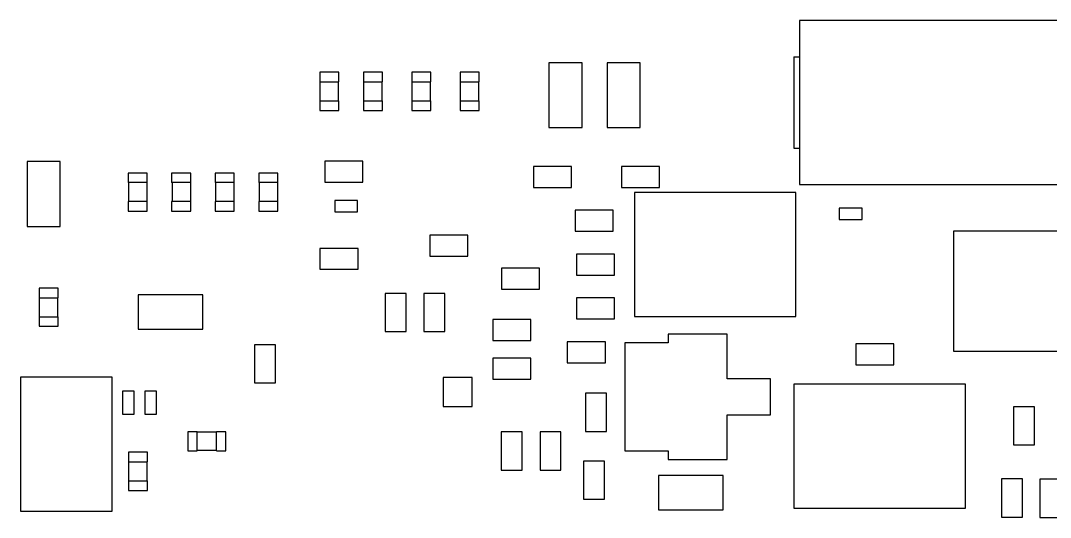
# Model space of a CAD drawing. Header units: millimetres. Extents: x 0 to 895, y 0 to 297.
# Drawn here: x 521.6 to 548.62, y 204.27 to 217.3 of the extents above; entities that cross this region are included whole.
import ezdxf

# ---------------------------------------------------------------- set-up
doc = ezdxf.new("R2010")
doc.units = ezdxf.units.MM

msp = doc.modelspace()

# ---------------------------------------------------------------- linework, layer by layer
at = {"color": 7, "linetype": 'Continuous', "lineweight": 25}
for p, q in [((542.038, 217.301), (542.038, 213.001)), ((549.038, 217.301), (542.038, 217.301)), ((535.465, 216.192), (535.465, 214.493)), ((536.335, 216.192), (535.465, 216.192)), ((536.335, 214.493), (536.335, 216.192)), ((536.989, 216.192), (536.989, 214.493)), ((537.859, 216.192), (536.989, 216.192)), ((537.859, 214.493), (537.859, 216.192)), ((541.888, 216.351), (541.888, 213.951)), ((541.888, 216.351), (542.038, 216.351)), ((529.452, 215.944), (529.452, 215.694)), ((529.952, 215.944), (529.452, 215.944)), ((529.952, 215.694), (529.952, 215.944)), ((530.595, 215.944), (530.595, 215.694)), ((531.095, 215.944), (530.595, 215.944)), ((531.095, 215.694), (531.095, 215.944)), ((531.865, 215.944), (531.865, 215.694)), ((532.365, 215.944), (531.865, 215.944)), ((532.365, 215.694), (532.365, 215.944)), ((533.135, 215.944), (533.135, 215.694)), ((533.635, 215.944), (533.135, 215.944)), ((533.635, 215.694), (533.635, 215.944)), ((529.452, 215.694), (529.952, 215.694)), ((529.462, 215.194), (529.462, 215.694)), ((529.942, 215.194), (529.942, 215.694)), ((530.595, 215.694), (531.095, 215.694)), ((530.605, 215.194), (530.605, 215.694)), ((531.085, 215.194), (531.085, 215.694)), ((531.865, 215.694), (532.365, 215.694)), ((531.875, 215.194), (531.875, 215.694)), ((532.355, 215.194), (532.355, 215.694)), ((533.135, 215.694), (533.635, 215.694)), ((533.145, 215.194), (533.145, 215.694)), ((533.625, 215.194), (533.625, 215.694)), ((529.452, 215.194), (529.452, 214.944)), ((529.452, 215.194), (529.952, 215.194)), ((529.952, 214.944), (529.952, 215.194)), ((530.595, 215.194), (530.595, 214.944)), ((530.595, 215.194), (531.095, 215.194)), ((531.095, 214.944), (531.095, 215.194)), ((531.865, 215.194), (531.865, 214.944)), ((531.865, 215.194), (532.365, 215.194)), ((532.365, 214.944), (532.365, 215.194)), ((533.135, 215.194), (533.135, 214.944)), ((533.135, 215.194), (533.635, 215.194)), ((533.635, 214.944), (533.635, 215.194)), ((529.452, 214.944), (529.952, 214.944)), ((530.595, 214.944), (531.095, 214.944)), ((531.865, 214.944), (532.365, 214.944)), ((533.135, 214.944), (533.635, 214.944)), ((535.465, 214.493), (536.335, 214.493)), ((536.989, 214.493), (537.859, 214.493)), ((541.888, 213.951), (542.038, 213.951)), ((521.774, 213.602), (521.774, 211.902)), ((522.644, 213.602), (521.774, 213.602)), ((522.644, 211.902), (522.644, 213.602)), ((529.583, 213.611), (529.583, 213.061)), ((530.583, 213.611), (529.583, 213.611)), ((530.583, 213.061), (530.583, 213.611)), ((535.055, 213.471), (535.055, 212.92)), ((536.056, 213.471), (535.055, 213.471)), ((536.056, 212.92), (536.056, 213.471)), ((537.367, 213.471), (537.367, 212.92)), ((538.367, 213.471), (537.367, 213.471)), ((538.367, 212.92), (538.367, 213.471)), ((524.923, 213.302), (524.423, 213.302)), ((524.423, 213.302), (524.423, 213.052)), ((524.923, 213.052), (524.923, 213.302)), ((526.066, 213.302), (525.566, 213.302)), ((525.566, 213.302), (525.566, 213.052)), ((526.066, 213.052), (526.066, 213.302)), ((526.709, 213.302), (526.709, 213.052)), ((527.209, 213.302), (526.709, 213.302)), ((527.209, 213.052), (527.209, 213.302)), ((528.352, 213.302), (527.852, 213.302)), ((527.852, 213.302), (527.852, 213.052)), ((528.352, 213.052), (528.352, 213.302)), ((524.923, 213.052), (524.423, 213.052)), ((524.433, 213.052), (524.433, 212.552)), ((524.913, 213.052), (524.913, 212.552)), ((526.066, 213.052), (525.566, 213.052)), ((525.576, 213.052), (525.576, 212.552)), ((526.056, 213.052), (526.056, 212.552)), ((527.209, 213.052), (526.709, 213.052)), ((526.719, 213.052), (526.719, 212.552)), ((527.199, 213.052), (527.199, 212.552)), ((528.352, 213.052), (527.852, 213.052)), ((527.862, 213.052), (527.862, 212.552)), ((528.342, 213.052), (528.342, 212.552)), ((529.583, 213.061), (530.583, 213.061)), ((535.055, 212.92), (536.056, 212.92)), ((537.367, 212.92), (538.367, 212.92)), ((542.038, 213.001), (549.038, 213.001)), ((537.708, 212.791), (537.708, 209.536)), ((541.938, 212.791), (537.708, 212.791)), ((541.938, 209.536), (541.938, 212.791)), ((524.423, 212.552), (524.423, 212.302)), ((524.923, 212.552), (524.423, 212.552)), ((524.923, 212.302), (524.923, 212.552)), ((525.566, 212.552), (525.566, 212.302)), ((526.066, 212.552), (525.566, 212.552)), ((526.066, 212.302), (526.066, 212.552)), ((526.709, 212.552), (526.709, 212.302)), ((527.209, 212.552), (526.709, 212.552)), ((527.209, 212.302), (527.209, 212.552)), ((527.852, 212.552), (527.852, 212.302)), ((528.352, 212.552), (527.852, 212.552)), ((528.352, 212.302), (528.352, 212.552)), ((529.845, 212.584), (529.845, 212.283)), ((530.445, 212.584), (529.845, 212.584)), ((530.445, 212.283), (530.445, 212.584)), ((543.079, 212.38), (543.079, 212.08)), ((543.679, 212.38), (543.079, 212.38)), ((543.679, 212.08), (543.679, 212.38)), ((524.423, 212.302), (524.923, 212.302)), ((525.566, 212.302), (526.066, 212.302)), ((526.709, 212.302), (527.209, 212.302)), ((527.852, 212.302), (528.352, 212.302)), ((529.845, 212.283), (530.445, 212.283)), ((536.148, 212.328), (536.148, 211.777)), ((537.148, 212.328), (536.148, 212.328)), ((537.148, 211.777), (537.148, 212.328)), ((521.774, 211.902), (522.644, 211.902)), ((543.079, 212.08), (543.679, 212.08)), ((532.338, 211.667), (532.338, 211.117)), ((533.338, 211.667), (532.338, 211.667)), ((533.338, 211.117), (533.338, 211.667)), ((536.148, 211.777), (537.148, 211.777)), ((546.076, 211.773), (546.076, 208.623)), ((550.079, 211.773), (546.076, 211.773)), ((529.456, 211.325), (529.456, 210.775)), ((530.456, 211.325), (529.456, 211.325)), ((530.456, 210.775), (530.456, 211.325)), ((532.338, 211.117), (533.338, 211.117)), ((536.187, 211.173), (536.187, 210.622)), ((537.187, 211.173), (536.187, 211.173)), ((537.187, 210.622), (537.187, 211.173)), ((529.456, 210.775), (530.456, 210.775)), ((534.217, 210.804), (534.217, 210.253)), ((535.217, 210.804), (534.217, 210.804)), ((535.217, 210.253), (535.217, 210.804)), ((536.187, 210.622), (537.187, 210.622)), ((522.086, 210.28), (522.086, 210.03)), ((522.586, 210.28), (522.086, 210.28)), ((522.586, 210.03), (522.586, 210.28)), ((534.217, 210.253), (535.217, 210.253)), ((522.086, 210.03), (522.586, 210.03)), ((522.096, 209.53), (522.096, 210.03)), ((522.576, 209.53), (522.576, 210.03)), ((524.687, 210.103), (524.687, 209.203)), ((526.387, 210.103), (524.687, 210.103)), ((526.387, 209.203), (526.387, 210.103)), ((531.166, 210.14), (531.166, 209.139)), ((531.716, 210.14), (531.166, 210.14)), ((531.716, 209.139), (531.716, 210.14)), ((532.732, 210.14), (532.182, 210.14)), ((532.182, 210.14), (532.182, 209.139)), ((532.732, 209.139), (532.732, 210.14)), ((536.187, 210.03), (536.187, 209.479)), ((537.187, 210.03), (536.187, 210.03)), ((537.187, 209.479), (537.187, 210.03)), ((522.086, 209.53), (522.086, 209.28)), ((522.086, 209.53), (522.586, 209.53)), ((522.586, 209.28), (522.586, 209.53)), ((533.989, 209.457), (533.989, 208.907)), ((534.989, 209.457), (533.989, 209.457)), ((534.989, 208.907), (534.989, 209.457)), ((536.187, 209.479), (537.187, 209.479)), ((537.708, 209.536), (541.938, 209.536)), ((522.086, 209.28), (522.586, 209.28)), ((524.687, 209.203), (526.387, 209.203)), ((531.166, 209.139), (531.716, 209.139)), ((532.182, 209.139), (532.732, 209.139)), ((533.989, 208.907), (534.989, 208.907)), ((535.944, 208.873), (535.944, 208.323)), ((536.945, 208.873), (535.944, 208.873)), ((536.945, 208.323), (536.945, 208.873)), ((537.453, 208.849), (537.453, 206.01)), ((538.589, 208.849), (537.453, 208.849)), ((538.589, 209.077), (538.589, 208.849)), ((540.142, 209.077), (538.589, 209.077)), ((540.142, 207.9), (540.142, 209.077)), ((527.737, 208.793), (527.737, 207.793)), ((528.287, 208.793), (527.737, 208.793)), ((528.287, 207.793), (528.287, 208.793)), ((543.514, 208.822), (543.514, 208.272)), ((544.514, 208.822), (543.514, 208.822)), ((544.514, 208.272), (544.514, 208.822)), ((546.076, 208.623), (550.079, 208.623)), ((533.989, 208.441), (533.989, 207.891)), ((534.989, 208.441), (533.989, 208.441)), ((534.989, 207.891), (534.989, 208.441)), ((535.944, 208.323), (536.945, 208.323)), ((543.514, 208.272), (544.514, 208.272)), ((521.603, 207.944), (521.603, 204.426)), ((524.007, 207.944), (521.603, 207.944)), ((524.007, 204.426), (524.007, 207.944)), ((527.737, 207.793), (528.287, 207.793)), ((532.685, 207.938), (532.685, 207.176)), ((533.447, 207.938), (532.685, 207.938)), ((533.447, 207.176), (533.447, 207.938)), ((533.989, 207.891), (534.989, 207.891)), ((541.278, 207.9), (540.142, 207.9)), ((541.278, 206.96), (541.278, 207.9)), ((541.892, 207.761), (541.892, 204.507)), ((546.389, 207.761), (541.892, 207.761)), ((546.389, 204.507), (546.389, 207.761)), ((524.28, 207.577), (524.28, 206.977)), ((524.58, 207.577), (524.28, 207.577)), ((524.58, 206.977), (524.58, 207.577)), ((524.864, 207.577), (524.864, 206.977)), ((525.165, 207.577), (524.864, 207.577)), ((525.165, 206.977), (525.165, 207.577)), ((536.423, 207.523), (536.423, 206.523)), ((536.974, 207.523), (536.423, 207.523)), ((536.974, 206.523), (536.974, 207.523)), ((524.28, 206.977), (524.58, 206.977)), ((524.864, 206.977), (525.165, 206.977)), ((532.685, 207.176), (533.447, 207.176)), ((540.142, 205.783), (540.142, 206.96)), ((540.142, 206.96), (541.278, 206.96)), ((547.65, 207.168), (547.65, 206.168)), ((548.2, 207.168), (547.65, 207.168)), ((548.2, 206.168), (548.2, 207.168)), ((525.988, 206.511), (525.988, 206.011)), ((526.238, 206.511), (525.988, 206.511)), ((526.238, 206.011), (526.238, 206.511)), ((526.738, 206.501), (526.238, 206.501)), ((526.738, 206.011), (526.738, 206.511)), ((526.988, 206.511), (526.738, 206.511)), ((526.988, 206.011), (526.988, 206.511)), ((534.214, 206.507), (534.214, 205.507)), ((534.764, 206.507), (534.214, 206.507)), ((534.764, 205.507), (534.764, 206.507)), ((535.78, 206.507), (535.23, 206.507)), ((535.23, 206.507), (535.23, 205.507)), ((535.78, 205.507), (535.78, 206.507)), ((536.423, 206.523), (536.974, 206.523)), ((547.65, 206.168), (548.2, 206.168)), ((524.434, 205.974), (524.434, 205.724)), ((524.934, 205.974), (524.434, 205.974)), ((524.934, 205.724), (524.934, 205.974)), ((525.988, 206.011), (526.238, 206.011)), ((526.738, 206.021), (526.238, 206.021)), ((526.738, 206.011), (526.988, 206.011)), ((537.453, 206.01), (538.589, 206.01)), ((538.589, 206.01), (538.589, 205.783)), ((524.434, 205.724), (524.934, 205.724)), ((524.444, 205.224), (524.444, 205.724)), ((524.924, 205.224), (524.924, 205.724)), ((536.373, 205.745), (536.373, 204.745)), ((536.923, 205.745), (536.373, 205.745)), ((536.923, 204.745), (536.923, 205.745)), ((538.589, 205.783), (540.142, 205.783)), ((534.214, 205.507), (534.764, 205.507)), ((535.23, 205.507), (535.78, 205.507)), ((538.338, 205.365), (538.338, 204.465)), ((540.038, 205.365), (538.338, 205.365)), ((540.038, 204.465), (540.038, 205.365)), ((524.434, 205.224), (524.434, 204.974)), ((524.434, 205.224), (524.934, 205.224)), ((524.934, 204.974), (524.934, 205.224)), ((547.335, 205.275), (547.335, 204.275)), ((547.885, 205.275), (547.335, 205.275)), ((547.885, 204.275), (547.885, 205.275)), ((548.896, 205.265), (548.346, 205.265)), ((548.346, 205.265), (548.346, 204.265)), ((524.434, 204.974), (524.934, 204.974)), ((536.373, 204.745), (536.923, 204.745)), ((521.603, 204.426), (524.007, 204.426)), ((538.338, 204.465), (540.038, 204.465)), ((541.892, 204.507), (546.389, 204.507)), ((547.335, 204.275), (547.885, 204.275)), ((548.346, 204.265), (548.896, 204.265))]:
    msp.add_line(p, q, dxfattribs=at)

doc.saveas('drawing.dxf')
